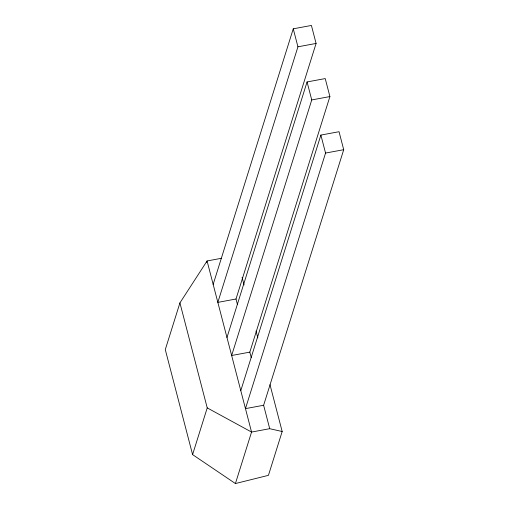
<?xml version="1.0" encoding="UTF-8"?>
<svg xmlns="http://www.w3.org/2000/svg" width="509" height="509" viewBox="0 0 509 509"><rect width="100%" height="100%" fill="white"/><g stroke="black" fill="none" stroke-linecap="round" stroke-linejoin="round"><path stroke-width="0.76" d="M221.447 258.292L207.074 260.964L179.925 302.887L165.285 349.6L192.587 454.607L235.419 483.55L268.44 475.336L282.177 431.517L270.005 384.715M206.597 262.479L207.074 260.964L251.554 432.058L235.419 483.55M213.163 284.391L293.254 28.816L311.413 25.45L316.089 43.437L235.998 299.006L237.385 304.357M293.254 28.816L297.93 46.809L217.839 302.378L235.998 299.006M226.976 337.518L307.067 81.949L325.226 78.577L329.902 96.57L249.811 352.139L251.198 357.483M192.587 454.607L207.227 407.894L179.925 302.887M307.067 81.949L311.743 99.936L231.652 355.505L249.811 352.139M240.789 390.645L320.88 135.076L339.039 131.71L343.715 149.697L263.624 405.266L269.713 428.693L282.177 431.517M320.88 135.076L325.556 153.063L245.465 408.632L263.624 405.266M297.93 46.809L316.089 43.437M311.743 99.936L329.902 96.57M325.556 153.063L343.715 149.697M269.713 428.693L251.554 432.058L207.227 407.894M242.08 277.297L244.072 284.97M256.046 331.009L257.84 337.912"/></g></svg>
